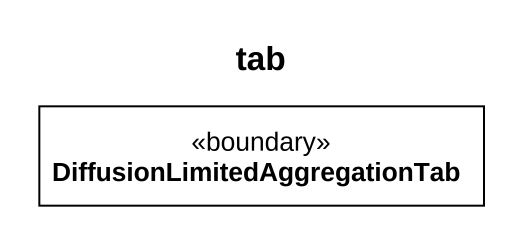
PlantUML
@startuml
title tab
hide circle
hide empty members
class "DiffusionLimitedAggregationTab" as DiffusionLimitedAggregationT <<boundary>>
@enduml
